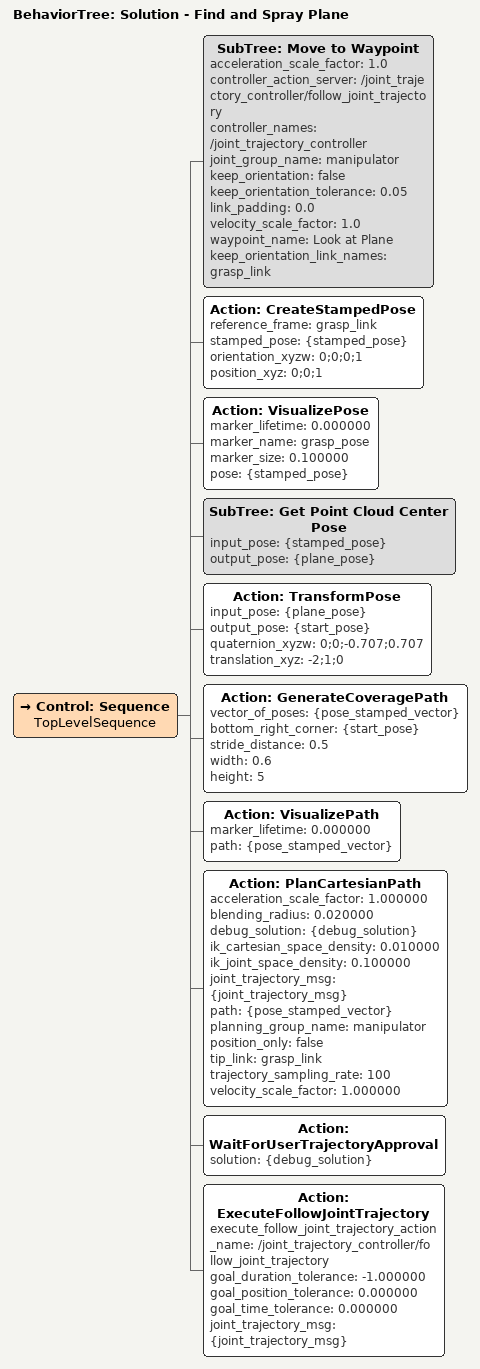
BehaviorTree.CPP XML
<?xml version='1.0' encoding='utf-8'?>
<root BTCPP_format="4" main_tree_to_execute="Solution - Find and Spray Plane">
  <BehaviorTree ID="Solution - Find and Spray Plane" _description="Finds the plane then generates and executes a coverage path">
    <Control ID="Sequence" name="TopLevelSequence">
      <SubTree ID="Move to Waypoint" acceleration_scale_factor="1.0" controller_action_server="/joint_trajectory_controller/follow_joint_trajectory" controller_names="/joint_trajectory_controller" joint_group_name="manipulator" keep_orientation="false" keep_orientation_tolerance="0.05" link_padding="0.0" velocity_scale_factor="1.0" waypoint_name="Look at Plane" keep_orientation_link_names="grasp_link"/>
      <Action ID="CreateStampedPose" reference_frame="grasp_link" stamped_pose="{stamped_pose}" orientation_xyzw="0;0;0;1" position_xyz="0;0;1"/>
      <Action ID="VisualizePose" marker_lifetime="0.000000" marker_name="grasp_pose" marker_size="0.100000" pose="{stamped_pose}"/>
      <SubTree ID="Get Point Cloud Center Pose" input_pose="{stamped_pose}" output_pose="{plane_pose}"/>
      <Action ID="TransformPose" input_pose="{plane_pose}" output_pose="{start_pose}" quaternion_xyzw="0;0;-0.707;0.707" translation_xyz="-2;1;0"/>
      <Action ID="GenerateCoveragePath" vector_of_poses="{pose_stamped_vector}" bottom_right_corner="{start_pose}" stride_distance="0.5" width="0.6" height="5"/>
      <Action ID="VisualizePath" marker_lifetime="0.000000" path="{pose_stamped_vector}"/>
      <Action ID="PlanCartesianPath" acceleration_scale_factor="1.000000" blending_radius="0.020000" debug_solution="{debug_solution}" ik_cartesian_space_density="0.010000" ik_joint_space_density="0.100000" joint_trajectory_msg="{joint_trajectory_msg}" path="{pose_stamped_vector}" planning_group_name="manipulator" position_only="false" tip_link="grasp_link" trajectory_sampling_rate="100" velocity_scale_factor="1.000000"/>
      <Action ID="WaitForUserTrajectoryApproval" solution="{debug_solution}"/>
      <Action ID="ExecuteFollowJointTrajectory" execute_follow_joint_trajectory_action_name="/joint_trajectory_controller/follow_joint_trajectory" goal_duration_tolerance="-1.000000" goal_position_tolerance="0.000000" goal_time_tolerance="0.000000" joint_trajectory_msg="{joint_trajectory_msg}"/>
    </Control>
  </BehaviorTree>
</root>
